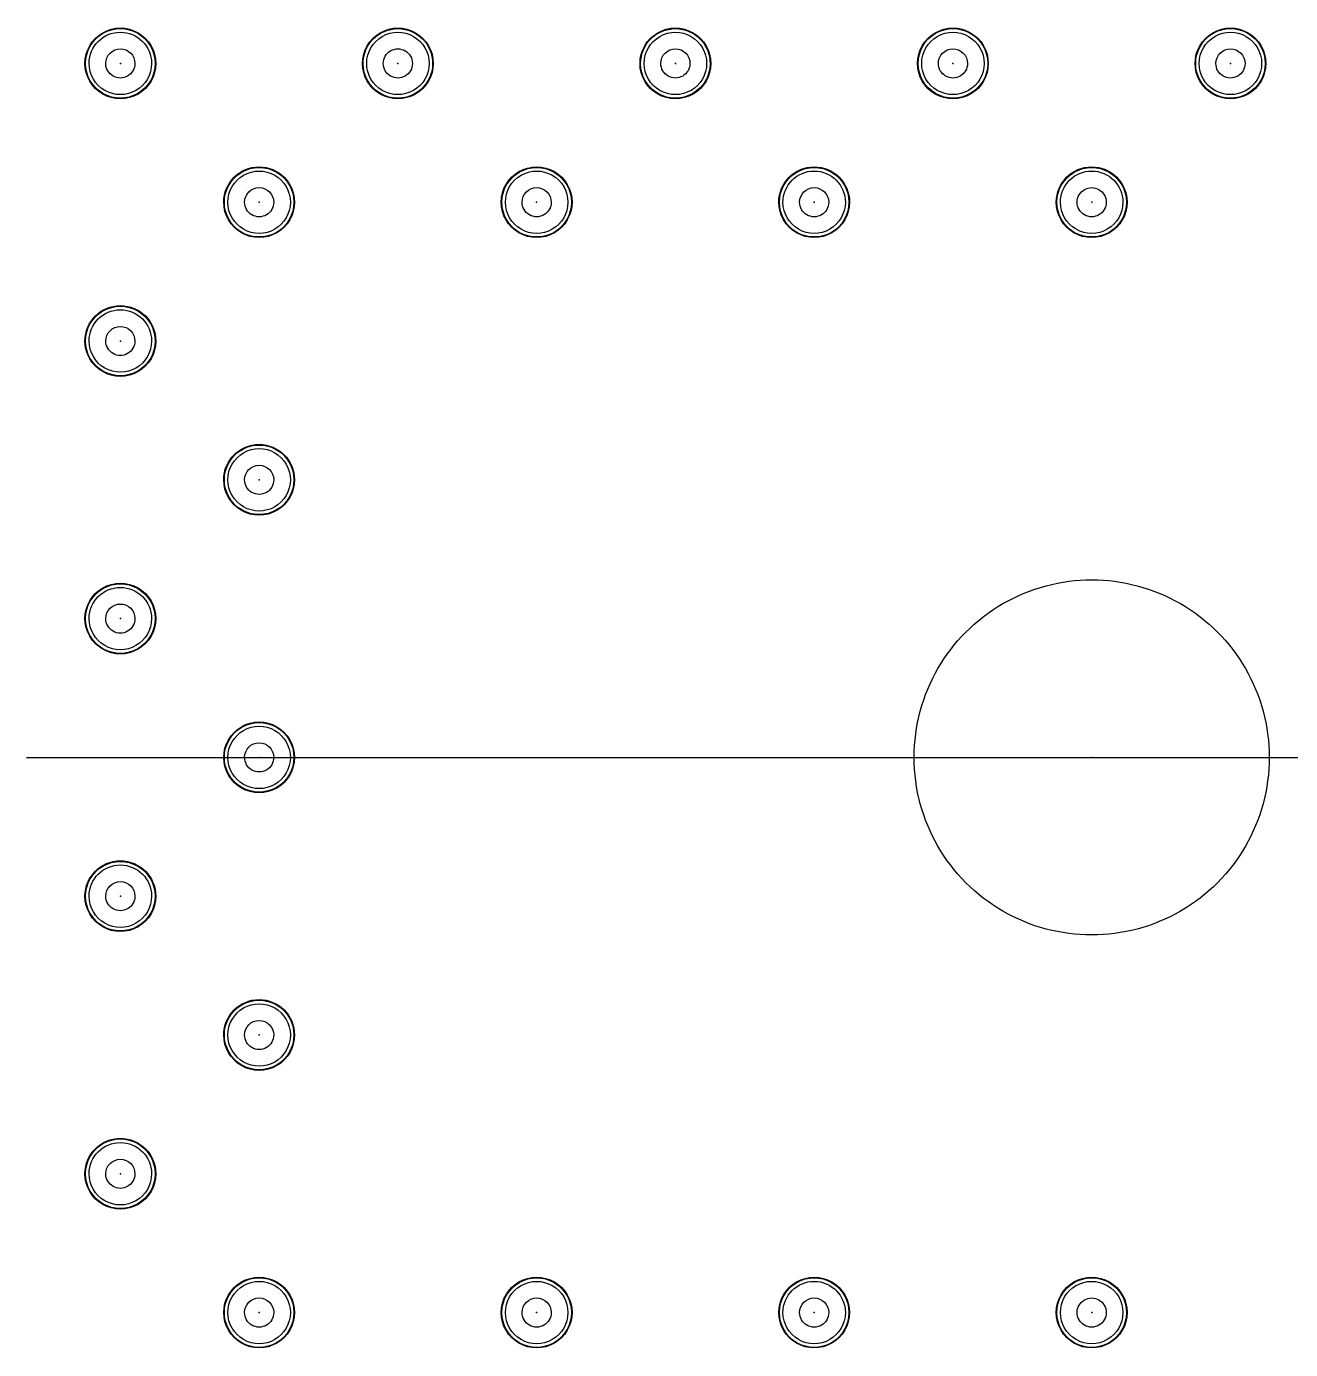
# Model space of a CAD drawing. Header units: millimetres. Extents: x 24815 to 37444, y -10619 to 6020.
# Drawn here: x 27949.79 to 27961.36, y 5864.63 to 5876.74 of the extents above; entities that cross this region are included whole.
import ezdxf

# ---------------------------------------------------------------- set-up
doc = ezdxf.new("R2010")
doc.units = ezdxf.units.MM

# ---------------------------------------------------------------- blocks, each defined once
blk = doc.blocks.new('A$C3CC6408C')
at = {"color": 2}
blk.add_line((-225.223, -39.4), (-205.724, -39.4), dxfattribs=at)
blk.add_line((-225.223, -39.4), (-205.724, -39.4), dxfattribs=at)
at = {"color": 2, "extrusion": (0, 0, -1)}
for centre, major_axis, start_param, end_param in [((-224.364, -33.05), (-0.229, 0.229), 5.497787, 8.63938), ((-224.364, -33.05), (-0.229, 0.229), 5.497787, 8.63938), ((-224.364, -33.05), (-0.225, 0.225), 5.497787, 8.63938), ((-224.364, -33.05), (-0.225, 0.225), 5.497787, 8.63938), ((-224.364, -33.05), (0.202, 0.202), 3.926991, 7.068583), ((-224.364, -33.05), (0.202, 0.202), 3.926991, 7.068583), ((-224.364, -33.05), (0.202, 0.202), 3.926991, 7.068583), ((-224.364, -33.05), (0.202, 0.202), 3.926991, 7.068583), ((-224.364, -33.05), (0.202, 0.202), 3.926991, 7.068583), ((-224.364, -33.05), (0.202, 0.202), 3.926991, 7.068583), ((-224.364, -33.05), (0.202, 0.202), 3.926991, 7.068583), ((-224.364, -33.05), (0.202, 0.202), 3.926991, 7.068583), ((-224.364, -33.05), (0.202, 0.202), 3.926991, 7.068583), ((-224.364, -33.05), (0.202, 0.202), 3.926991, 7.068583), ((-224.364, -33.05), (0.202, 0.202), 3.926991, 7.068583), ((-221.824, -33.05), (-0.229, 0.229), 5.497787, 8.63938), ((-221.824, -33.05), (-0.229, 0.229), 5.497787, 8.63938), ((-221.824, -33.05), (0.225, 0.225), 3.926991, 7.068583), ((-221.824, -33.05), (0.225, 0.225), 3.926991, 7.068583), ((-221.824, -33.05), (-0.202, 0.202), 5.497787, 8.63938), ((-221.824, -33.05), (-0.202, 0.202), 5.497787, 8.63938), ((-221.824, -33.05), (-0.202, 0.202), 5.497787, 8.63938), ((-221.824, -33.05), (-0.202, 0.202), 5.497787, 8.63938), ((-221.824, -33.05), (-0.202, 0.202), 5.497787, 8.63938), ((-221.824, -33.05), (-0.202, 0.202), 5.497787, 8.63938), ((-221.824, -33.05), (-0.202, 0.202), 5.497787, 8.63938), ((-221.824, -33.05), (-0.202, 0.202), 5.497787, 8.63938), ((-221.824, -33.05), (-0.202, 0.202), 5.497787, 8.63938), ((-221.824, -33.05), (-0.202, 0.202), 5.497787, 8.63938), ((-221.824, -33.05), (-0.202, 0.202), 5.497787, 8.63938), ((-219.284, -33.05), (-0.229, 0.229), 5.497787, 8.63938), ((-219.284, -33.05), (-0.229, 0.229), 5.497787, 8.63938), ((-219.284, -33.05), (0.225, 0.225), 3.926991, 7.068583), ((-219.284, -33.05), (0.225, 0.225), 3.926991, 7.068583), ((-219.284, -33.05), (-0.202, 0.202), 5.497787, 8.63938), ((-219.284, -33.05), (-0.202, 0.202), 5.497787, 8.63938), ((-219.284, -33.05), (-0.202, 0.202), 5.497787, 8.63938), ((-219.284, -33.05), (-0.202, 0.202), 5.497787, 8.63938), ((-219.284, -33.05), (-0.202, 0.202), 5.497787, 8.63938), ((-219.284, -33.05), (-0.202, 0.202), 5.497787, 8.63938), ((-219.284, -33.05), (-0.202, 0.202), 5.497787, 8.63938), ((-219.284, -33.05), (-0.202, 0.202), 5.497787, 8.63938), ((-219.284, -33.05), (-0.202, 0.202), 5.497787, 8.63938), ((-219.284, -33.05), (-0.202, 0.202), 5.497787, 8.63938), ((-219.284, -33.05), (-0.202, 0.202), 5.497787, 8.63938), ((-216.744, -33.05), (-0.229, 0.229), 5.497787, 8.63938), ((-216.744, -33.05), (-0.229, 0.229), 5.497787, 8.63938), ((-216.744, -33.05), (-0.225, 0.225), 5.497787, 8.63938), ((-216.744, -33.05), (-0.225, 0.225), 5.497787, 8.63938), ((-216.744, -33.05), (-0.202, 0.202), 5.497787, 8.63938), ((-216.744, -33.05), (-0.202, 0.202), 5.497787, 8.63938), ((-216.744, -33.05), (-0.202, 0.202), 5.497787, 8.63938), ((-216.744, -33.05), (-0.202, 0.202), 5.497787, 8.63938), ((-216.744, -33.05), (-0.202, 0.202), 5.497787, 8.63938), ((-216.744, -33.05), (-0.202, 0.202), 5.497787, 8.63938), ((-216.744, -33.05), (-0.202, 0.202), 5.497787, 8.63938), ((-216.744, -33.05), (-0.202, 0.202), 5.497787, 8.63938), ((-216.744, -33.05), (-0.202, 0.202), 5.497787, 8.63938), ((-216.744, -33.05), (-0.202, 0.202), 5.497787, 8.63938), ((-216.744, -33.05), (-0.202, 0.202), 5.497787, 8.63938), ((-214.204, -33.05), (-0.229, 0.229), 5.497787, 8.63938), ((-214.204, -33.05), (-0.229, 0.229), 5.497787, 8.63938), ((-214.204, -33.05), (-0.225, 0.225), 5.497787, 8.63938), ((-214.204, -33.05), (-0.225, 0.225), 5.497787, 8.63938), ((-214.204, -33.05), (-0.202, 0.202), 5.497787, 8.63938), ((-214.204, -33.05), (-0.202, 0.202), 5.497787, 8.63938), ((-214.204, -33.05), (-0.202, 0.202), 5.497787, 8.63938), ((-214.204, -33.05), (-0.202, 0.202), 5.497787, 8.63938), ((-214.204, -33.05), (-0.202, 0.202), 5.497787, 8.63938), ((-214.204, -33.05), (-0.202, 0.202), 5.497787, 8.63938), ((-214.204, -33.05), (-0.202, 0.202), 5.497787, 8.63938), ((-214.204, -33.05), (-0.202, 0.202), 5.497787, 8.63938), ((-214.204, -33.05), (-0.202, 0.202), 5.497787, 8.63938), ((-214.204, -33.05), (-0.202, 0.202), 5.497787, 8.63938), ((-214.204, -33.05), (-0.202, 0.202), 5.497787, 8.63938), ((-224.364, -33.05), (0.0943, 0.0943), 3.926991, 7.068583), ((-224.364, -33.05), (0.0943, 0.0943), 3.926991, 7.068583), ((-221.824, -33.05), (-0.0943, 0.0943), 5.497787, 8.63938), ((-221.824, -33.05), (-0.0943, 0.0943), 5.497787, 8.63938), ((-219.284, -33.05), (0.0943, 0.0943), 3.926991, 7.068583), ((-219.284, -33.05), (0.0943, 0.0943), 3.926991, 7.068583), ((-216.744, -33.05), (0.0943, 0.0943), 3.926991, 7.068583), ((-216.744, -33.05), (0.0943, 0.0943), 3.926991, 7.068583), ((-214.204, -33.05), (0.0943, 0.0943), 3.926991, 7.068583), ((-214.204, -33.05), (0.0943, 0.0943), 3.926991, 7.068583), ((-224.364, -33.05), (0.229, 0.229), 0.785398, 3.926991), ((-224.364, -33.05), (0.229, 0.229), 0.785398, 3.926991), ((-224.364, -33.05), (0.225, 0.225), 0.785398, 3.926991), ((-224.364, -33.05), (0.225, 0.225), 0.785398, 3.926991), ((-224.364, -33.05), (0.202, 0.202), 0.785398, 3.926991), ((-224.364, -33.05), (0.202, 0.202), 0.785398, 3.926991), ((-224.364, -33.05), (0.202, 0.202), 0.785398, 3.926991), ((-224.364, -33.05), (0.202, 0.202), 0.785398, 3.926991), ((-224.364, -33.05), (0.202, 0.202), 0.785398, 3.926991), ((-224.364, -33.05), (0.202, 0.202), 0.785398, 3.926991), ((-224.364, -33.05), (0.202, 0.202), 0.785398, 3.926991), ((-224.364, -33.05), (0.202, 0.202), 0.785398, 3.926991), ((-224.364, -33.05), (0.202, 0.202), 0.785398, 3.926991), ((-224.364, -33.05), (0.202, 0.202), 0.785398, 3.926991), ((-224.364, -33.05), (0.202, 0.202), 0.785398, 3.926991), ((-224.364, -33.05), (-0.0943, 0.0943), 2.356194, 5.497787), ((-224.364, -33.05), (-0.0943, 0.0943), 2.356194, 5.497787), ((-221.824, -33.05), (0.229, 0.229), 0.785398, 3.926991), ((-221.824, -33.05), (0.229, 0.229), 0.785398, 3.926991), ((-221.824, -33.05), (0.225, 0.225), 0.785398, 3.926991), ((-221.824, -33.05), (0.225, 0.225), 0.785398, 3.926991), ((-221.824, -33.05), (0.202, 0.202), 0.785398, 3.926991), ((-221.824, -33.05), (0.202, 0.202), 0.785398, 3.926991), ((-221.824, -33.05), (0.202, 0.202), 0.785398, 3.926991), ((-221.824, -33.05), (0.202, 0.202), 0.785398, 3.926991), ((-221.824, -33.05), (0.202, 0.202), 0.785398, 3.926991), ((-221.824, -33.05), (0.202, 0.202), 0.785398, 3.926991), ((-221.824, -33.05), (0.202, 0.202), 0.785398, 3.926991), ((-221.824, -33.05), (0.202, 0.202), 0.785398, 3.926991), ((-221.824, -33.05), (0.202, 0.202), 0.785398, 3.926991), ((-221.824, -33.05), (0.202, 0.202), 0.785398, 3.926991), ((-221.824, -33.05), (0.202, 0.202), 0.785398, 3.926991), ((-221.824, -33.05), (0.0943, 0.0943), 0.785398, 3.926991), ((-221.824, -33.05), (0.0943, 0.0943), 0.785398, 3.926991), ((-219.284, -33.05), (0.229, 0.229), 0.785398, 3.926991), ((-219.284, -33.05), (0.229, 0.229), 0.785398, 3.926991), ((-219.284, -33.05), (-0.225, 0.225), 2.356194, 5.497787), ((-219.284, -33.05), (-0.225, 0.225), 2.356194, 5.497787), ((-219.284, -33.05), (-0.202, 0.202), 2.356194, 5.497787), ((-219.284, -33.05), (-0.202, 0.202), 2.356194, 5.497787), ((-219.284, -33.05), (-0.202, 0.202), 2.356194, 5.497787), ((-219.284, -33.05), (-0.202, 0.202), 2.356194, 5.497787), ((-219.284, -33.05), (-0.202, 0.202), 2.356194, 5.497787), ((-219.284, -33.05), (-0.202, 0.202), 2.356194, 5.497787), ((-219.284, -33.05), (-0.202, 0.202), 2.356194, 5.497787), ((-219.284, -33.05), (-0.202, 0.202), 2.356194, 5.497787), ((-219.284, -33.05), (-0.202, 0.202), 2.356194, 5.497787), ((-219.284, -33.05), (-0.202, 0.202), 2.356194, 5.497787), ((-219.284, -33.05), (-0.202, 0.202), 2.356194, 5.497787), ((-219.284, -33.05), (0.0943, 0.0943), 0.785398, 3.926991), ((-219.284, -33.05), (0.0943, 0.0943), 0.785398, 3.926991), ((-216.744, -33.05), (0.229, 0.229), 0.785398, 3.926991), ((-216.744, -33.05), (0.229, 0.229), 0.785398, 3.926991), ((-216.744, -33.05), (-0.225, 0.225), 2.356194, 5.497787), ((-216.744, -33.05), (-0.225, 0.225), 2.356194, 5.497787), ((-216.744, -33.05), (-0.202, 0.202), 2.356194, 5.497787), ((-216.744, -33.05), (-0.202, 0.202), 2.356194, 5.497787), ((-216.744, -33.05), (-0.202, 0.202), 2.356194, 5.497787), ((-216.744, -33.05), (-0.202, 0.202), 2.356194, 5.497787), ((-216.744, -33.05), (-0.202, 0.202), 2.356194, 5.497787), ((-216.744, -33.05), (-0.202, 0.202), 2.356194, 5.497787), ((-216.744, -33.05), (-0.202, 0.202), 2.356194, 5.497787), ((-216.744, -33.05), (-0.202, 0.202), 2.356194, 5.497787), ((-216.744, -33.05), (-0.202, 0.202), 2.356194, 5.497787), ((-216.744, -33.05), (-0.202, 0.202), 2.356194, 5.497787), ((-216.744, -33.05), (-0.202, 0.202), 2.356194, 5.497787), ((-216.744, -33.05), (0.0943, 0.0943), 0.785398, 3.926991), ((-216.744, -33.05), (0.0943, 0.0943), 0.785398, 3.926991), ((-214.204, -33.05), (0.229, 0.229), 0.785398, 3.926991), ((-214.204, -33.05), (0.229, 0.229), 0.785398, 3.926991), ((-214.204, -33.05), (0.225, 0.225), 0.785398, 3.926991), ((-214.204, -33.05), (0.225, 0.225), 0.785398, 3.926991), ((-214.204, -33.05), (0.202, 0.202), 0.785398, 3.926991), ((-214.204, -33.05), (0.202, 0.202), 0.785398, 3.926991), ((-214.204, -33.05), (0.202, 0.202), 0.785398, 3.926991), ((-214.204, -33.05), (0.202, 0.202), 0.785398, 3.926991), ((-214.204, -33.05), (0.202, 0.202), 0.785398, 3.926991), ((-214.204, -33.05), (0.202, 0.202), 0.785398, 3.926991), ((-214.204, -33.05), (0.202, 0.202), 0.785398, 3.926991), ((-214.204, -33.05), (0.202, 0.202), 0.785398, 3.926991), ((-214.204, -33.05), (0.202, 0.202), 0.785398, 3.926991), ((-214.204, -33.05), (0.202, 0.202), 0.785398, 3.926991), ((-214.204, -33.05), (0.202, 0.202), 0.785398, 3.926991), ((-214.204, -33.05), (0.0943, 0.0943), 0.785398, 3.926991), ((-214.204, -33.05), (0.0943, 0.0943), 0.785398, 3.926991), ((-223.094, -34.32), (0.229, 0.229), 3.926991, 7.068583), ((-223.094, -34.32), (0.229, 0.229), 3.926991, 7.068583), ((-223.094, -34.32), (-0.225, 0.225), 5.497787, 8.63938), ((-223.094, -34.32), (-0.225, 0.225), 5.497787, 8.63938), ((-220.554, -34.32), (-0.229, 0.229), 5.497787, 8.63938), ((-220.554, -34.32), (-0.229, 0.229), 5.497787, 8.63938), ((-220.554, -34.32), (-0.225, 0.225), 5.497787, 8.63938), ((-220.554, -34.32), (-0.225, 0.225), 5.497787, 8.63938), ((-218.014, -34.32), (0.229, 0.229), 3.926991, 7.068583), ((-218.014, -34.32), (0.229, 0.229), 3.926991, 7.068583), ((-218.014, -34.32), (-0.225, 0.225), 5.497787, 8.63938), ((-218.014, -34.32), (-0.225, 0.225), 5.497787, 8.63938), ((-215.474, -34.32), (0.229, 0.229), 3.926991, 7.068583), ((-215.474, -34.32), (0.229, 0.229), 3.926991, 7.068583), ((-215.474, -34.32), (-0.225, 0.225), 5.497787, 8.63938), ((-215.474, -34.32), (-0.225, 0.225), 5.497787, 8.63938), ((-223.094, -34.32), (-0.202, 0.202), 5.497787, 8.63938), ((-223.094, -34.32), (-0.202, 0.202), 5.497787, 8.63938), ((-223.094, -34.32), (-0.202, 0.202), 5.497787, 8.63938), ((-223.094, -34.32), (-0.202, 0.202), 5.497787, 8.63938), ((-223.094, -34.32), (-0.202, 0.202), 5.497787, 8.63938), ((-223.094, -34.32), (-0.202, 0.202), 5.497787, 8.63938), ((-223.094, -34.32), (-0.202, 0.202), 5.497787, 8.63938), ((-223.094, -34.32), (-0.202, 0.202), 5.497787, 8.63938), ((-223.094, -34.32), (-0.202, 0.202), 5.497787, 8.63938), ((-223.094, -34.32), (-0.202, 0.202), 5.497787, 8.63938), ((-223.094, -34.32), (-0.202, 0.202), 5.497787, 8.63938), ((-220.554, -34.32), (-0.202, 0.202), 5.497787, 8.63938), ((-220.554, -34.32), (-0.202, 0.202), 5.497787, 8.63938), ((-220.554, -34.32), (-0.202, 0.202), 5.497787, 8.63938), ((-220.554, -34.32), (-0.202, 0.202), 5.497787, 8.63938), ((-220.554, -34.32), (-0.202, 0.202), 5.497787, 8.63938), ((-220.554, -34.32), (-0.202, 0.202), 5.497787, 8.63938), ((-220.554, -34.32), (-0.202, 0.202), 5.497787, 8.63938), ((-220.554, -34.32), (-0.202, 0.202), 5.497787, 8.63938), ((-220.554, -34.32), (-0.202, 0.202), 5.497787, 8.63938), ((-220.554, -34.32), (-0.202, 0.202), 5.497787, 8.63938), ((-220.554, -34.32), (-0.202, 0.202), 5.497787, 8.63938), ((-218.014, -34.32), (0.202, 0.202), 3.926991, 7.068583), ((-218.014, -34.32), (0.202, 0.202), 3.926991, 7.068583), ((-218.014, -34.32), (0.202, 0.202), 3.926991, 7.068583), ((-218.014, -34.32), (0.202, 0.202), 3.926991, 7.068583), ((-218.014, -34.32), (0.202, 0.202), 3.926991, 7.068583), ((-218.014, -34.32), (0.202, 0.202), 3.926991, 7.068583), ((-218.014, -34.32), (0.202, 0.202), 3.926991, 7.068583), ((-218.014, -34.32), (0.202, 0.202), 3.926991, 7.068583), ((-218.014, -34.32), (0.202, 0.202), 3.926991, 7.068583), ((-218.014, -34.32), (0.202, 0.202), 3.926991, 7.068583), ((-218.014, -34.32), (0.202, 0.202), 3.926991, 7.068583), ((-215.474, -34.32), (0.202, 0.202), 3.926991, 7.068583), ((-215.474, -34.32), (0.202, 0.202), 3.926991, 7.068583), ((-215.474, -34.32), (0.202, 0.202), 3.926991, 7.068583), ((-215.474, -34.32), (0.202, 0.202), 3.926991, 7.068583), ((-215.474, -34.32), (0.202, 0.202), 3.926991, 7.068583), ((-215.474, -34.32), (0.202, 0.202), 3.926991, 7.068583), ((-215.474, -34.32), (0.202, 0.202), 3.926991, 7.068583), ((-215.474, -34.32), (0.202, 0.202), 3.926991, 7.068583), ((-215.474, -34.32), (0.202, 0.202), 3.926991, 7.068583), ((-215.474, -34.32), (0.202, 0.202), 3.926991, 7.068583), ((-215.474, -34.32), (0.202, 0.202), 3.926991, 7.068583), ((-223.094, -34.32), (0.0943, 0.0943), 3.926991, 7.068583), ((-223.094, -34.32), (0.0943, 0.0943), 3.926991, 7.068583), ((-220.554, -34.32), (0.0943, 0.0943), 3.926991, 7.068583), ((-220.554, -34.32), (0.0943, 0.0943), 3.926991, 7.068583), ((-218.014, -34.32), (0.0943, 0.0943), 3.926991, 7.068583), ((-218.014, -34.32), (0.0943, 0.0943), 3.926991, 7.068583), ((-215.474, -34.32), (-0.0943, 0.0943), 5.497787, 8.63938), ((-215.474, -34.32), (-0.0943, 0.0943), 5.497787, 8.63938), ((-223.094, -34.32), (0.229, 0.229), 0.785398, 3.926991), ((-223.094, -34.32), (0.229, 0.229), 0.785398, 3.926991), ((-223.094, -34.32), (-0.225, 0.225), 2.356194, 5.497787), ((-223.094, -34.32), (-0.225, 0.225), 2.356194, 5.497787), ((-223.094, -34.32), (-0.202, 0.202), 2.356194, 5.497787), ((-223.094, -34.32), (-0.202, 0.202), 2.356194, 5.497787), ((-223.094, -34.32), (-0.202, 0.202), 2.356194, 5.497787), ((-223.094, -34.32), (-0.202, 0.202), 2.356194, 5.497787), ((-223.094, -34.32), (-0.202, 0.202), 2.356194, 5.497787), ((-223.094, -34.32), (-0.202, 0.202), 2.356194, 5.497787), ((-223.094, -34.32), (-0.202, 0.202), 2.356194, 5.497787), ((-223.094, -34.32), (-0.202, 0.202), 2.356194, 5.497787), ((-223.094, -34.32), (-0.202, 0.202), 2.356194, 5.497787), ((-223.094, -34.32), (-0.202, 0.202), 2.356194, 5.497787), ((-223.094, -34.32), (-0.202, 0.202), 2.356194, 5.497787), ((-223.094, -34.32), (0.0943, 0.0943), 0.785398, 3.926991), ((-223.094, -34.32), (0.0943, 0.0943), 0.785398, 3.926991), ((-220.554, -34.32), (0.229, 0.229), 0.785398, 3.926991), ((-220.554, -34.32), (0.229, 0.229), 0.785398, 3.926991), ((-220.554, -34.32), (0.225, 0.225), 0.785398, 3.926991), ((-220.554, -34.32), (0.225, 0.225), 0.785398, 3.926991), ((-220.554, -34.32), (0.202, 0.202), 0.785398, 3.926991), ((-220.554, -34.32), (0.202, 0.202), 0.785398, 3.926991), ((-220.554, -34.32), (0.202, 0.202), 0.785398, 3.926991), ((-220.554, -34.32), (0.202, 0.202), 0.785398, 3.926991), ((-220.554, -34.32), (0.202, 0.202), 0.785398, 3.926991), ((-220.554, -34.32), (0.202, 0.202), 0.785398, 3.926991), ((-220.554, -34.32), (0.202, 0.202), 0.785398, 3.926991), ((-220.554, -34.32), (0.202, 0.202), 0.785398, 3.926991), ((-220.554, -34.32), (0.202, 0.202), 0.785398, 3.926991), ((-220.554, -34.32), (0.202, 0.202), 0.785398, 3.926991), ((-220.554, -34.32), (0.202, 0.202), 0.785398, 3.926991), ((-220.554, -34.32), (0.0943, 0.0943), 0.785398, 3.926991), ((-220.554, -34.32), (0.0943, 0.0943), 0.785398, 3.926991), ((-218.014, -34.32), (0.229, 0.229), 0.785398, 3.926991), ((-218.014, -34.32), (0.229, 0.229), 0.785398, 3.926991), ((-218.014, -34.32), (0.225, 0.225), 0.785398, 3.926991), ((-218.014, -34.32), (0.225, 0.225), 0.785398, 3.926991), ((-218.014, -34.32), (0.202, 0.202), 0.785398, 3.926991), ((-218.014, -34.32), (0.202, 0.202), 0.785398, 3.926991), ((-218.014, -34.32), (0.202, 0.202), 0.785398, 3.926991), ((-218.014, -34.32), (0.202, 0.202), 0.785398, 3.926991), ((-218.014, -34.32), (0.202, 0.202), 0.785398, 3.926991), ((-218.014, -34.32), (0.202, 0.202), 0.785398, 3.926991), ((-218.014, -34.32), (0.202, 0.202), 0.785398, 3.926991), ((-218.014, -34.32), (0.202, 0.202), 0.785398, 3.926991), ((-218.014, -34.32), (0.202, 0.202), 0.785398, 3.926991), ((-218.014, -34.32), (0.202, 0.202), 0.785398, 3.926991), ((-218.014, -34.32), (0.202, 0.202), 0.785398, 3.926991), ((-218.014, -34.32), (-0.0943, 0.0943), 2.356194, 5.497787), ((-218.014, -34.32), (-0.0943, 0.0943), 2.356194, 5.497787), ((-215.474, -34.32), (0.229, 0.229), 0.785398, 3.926991), ((-215.474, -34.32), (0.229, 0.229), 0.785398, 3.926991), ((-215.474, -34.32), (0.225, 0.225), 0.785398, 3.926991), ((-215.474, -34.32), (0.225, 0.225), 0.785398, 3.926991), ((-215.474, -34.32), (0.202, 0.202), 0.785398, 3.926991), ((-215.474, -34.32), (0.202, 0.202), 0.785398, 3.926991), ((-215.474, -34.32), (0.202, 0.202), 0.785398, 3.926991), ((-215.474, -34.32), (0.202, 0.202), 0.785398, 3.926991), ((-215.474, -34.32), (0.202, 0.202), 0.785398, 3.926991), ((-215.474, -34.32), (0.202, 0.202), 0.785398, 3.926991), ((-215.474, -34.32), (0.202, 0.202), 0.785398, 3.926991), ((-215.474, -34.32), (0.202, 0.202), 0.785398, 3.926991), ((-215.474, -34.32), (0.202, 0.202), 0.785398, 3.926991), ((-215.474, -34.32), (0.202, 0.202), 0.785398, 3.926991), ((-215.474, -34.32), (0.202, 0.202), 0.785398, 3.926991), ((-215.474, -34.32), (0.0943, 0.0943), 0.785398, 3.926991), ((-215.474, -34.32), (0.0943, 0.0943), 0.785398, 3.926991), ((-224.364, -35.59), (0.229, 0.229), 3.926991, 7.068583), ((-224.364, -35.59), (0.229, 0.229), 3.926991, 7.068583), ((-224.364, -35.59), (-0.225, 0.225), 5.497787, 8.63938), ((-224.364, -35.59), (-0.225, 0.225), 5.497787, 8.63938), ((-224.364, -35.59), (0.202, 0.202), 3.926991, 7.068583), ((-224.364, -35.59), (0.202, 0.202), 3.926991, 7.068583), ((-224.364, -35.59), (0.202, 0.202), 3.926991, 7.068583), ((-224.364, -35.59), (0.202, 0.202), 3.926991, 7.068583), ((-224.364, -35.59), (0.202, 0.202), 3.926991, 7.068583), ((-224.364, -35.59), (0.202, 0.202), 3.926991, 7.068583), ((-224.364, -35.59), (0.202, 0.202), 3.926991, 7.068583), ((-224.364, -35.59), (0.202, 0.202), 3.926991, 7.068583), ((-224.364, -35.59), (0.202, 0.202), 3.926991, 7.068583), ((-224.364, -35.59), (0.202, 0.202), 3.926991, 7.068583), ((-224.364, -35.59), (0.202, 0.202), 3.926991, 7.068583), ((-224.364, -35.59), (0.0943, 0.0943), 3.926991, 7.068583), ((-224.364, -35.59), (0.0943, 0.0943), 3.926991, 7.068583), ((-224.364, -35.59), (-0.229, 0.229), 2.356194, 5.497787), ((-224.364, -35.59), (-0.229, 0.229), 2.356194, 5.497787), ((-224.364, -35.59), (0.225, 0.225), 0.785398, 3.926991), ((-224.364, -35.59), (0.225, 0.225), 0.785398, 3.926991), ((-224.364, -35.59), (-0.202, 0.202), 2.356194, 5.497787), ((-224.364, -35.59), (-0.202, 0.202), 2.356194, 5.497787), ((-224.364, -35.59), (-0.202, 0.202), 2.356194, 5.497787), ((-224.364, -35.59), (-0.202, 0.202), 2.356194, 5.497787), ((-224.364, -35.59), (-0.202, 0.202), 2.356194, 5.497787), ((-224.364, -35.59), (-0.202, 0.202), 2.356194, 5.497787), ((-224.364, -35.59), (-0.202, 0.202), 2.356194, 5.497787), ((-224.364, -35.59), (-0.202, 0.202), 2.356194, 5.497787), ((-224.364, -35.59), (-0.202, 0.202), 2.356194, 5.497787), ((-224.364, -35.59), (-0.202, 0.202), 2.356194, 5.497787), ((-224.364, -35.59), (-0.202, 0.202), 2.356194, 5.497787), ((-224.364, -35.59), (-0.0943, 0.0943), 2.356194, 5.497787), ((-224.364, -35.59), (-0.0943, 0.0943), 2.356194, 5.497787), ((-223.094, -36.86), (0.229, 0.229), 3.926991, 7.068583), ((-223.094, -36.86), (0.229, 0.229), 3.926991, 7.068583), ((-223.094, -36.86), (-0.225, 0.225), 5.497787, 8.63938), ((-223.094, -36.86), (-0.225, 0.225), 5.497787, 8.63938), ((-223.094, -36.86), (-0.202, 0.202), 5.497787, 8.63938), ((-223.094, -36.86), (-0.202, 0.202), 5.497787, 8.63938), ((-223.094, -36.86), (-0.202, 0.202), 5.497787, 8.63938), ((-223.094, -36.86), (-0.202, 0.202), 5.497787, 8.63938), ((-223.094, -36.86), (-0.202, 0.202), 5.497787, 8.63938), ((-223.094, -36.86), (-0.202, 0.202), 5.497787, 8.63938), ((-223.094, -36.86), (-0.202, 0.202), 5.497787, 8.63938), ((-223.094, -36.86), (-0.202, 0.202), 5.497787, 8.63938), ((-223.094, -36.86), (-0.202, 0.202), 5.497787, 8.63938), ((-223.094, -36.86), (-0.202, 0.202), 5.497787, 8.63938), ((-223.094, -36.86), (-0.202, 0.202), 5.497787, 8.63938), ((-223.094, -36.86), (0.0943, 0.0943), 3.926991, 7.068583), ((-223.094, -36.86), (0.0943, 0.0943), 3.926991, 7.068583), ((-223.094, -36.86), (-0.229, 0.229), 2.356194, 5.497787), ((-223.094, -36.86), (-0.229, 0.229), 2.356194, 5.497787), ((-223.094, -36.86), (-0.225, 0.225), 2.356194, 5.497787), ((-223.094, -36.86), (-0.225, 0.225), 2.356194, 5.497787), ((-223.094, -36.86), (-0.202, 0.202), 2.356194, 5.497787), ((-223.094, -36.86), (-0.202, 0.202), 2.356194, 5.497787), ((-223.094, -36.86), (-0.202, 0.202), 2.356194, 5.497787), ((-223.094, -36.86), (-0.202, 0.202), 2.356194, 5.497787), ((-223.094, -36.86), (-0.202, 0.202), 2.356194, 5.497787), ((-223.094, -36.86), (-0.202, 0.202), 2.356194, 5.497787), ((-223.094, -36.86), (-0.202, 0.202), 2.356194, 5.497787), ((-223.094, -36.86), (-0.202, 0.202), 2.356194, 5.497787), ((-223.094, -36.86), (-0.202, 0.202), 2.356194, 5.497787), ((-223.094, -36.86), (-0.202, 0.202), 2.356194, 5.497787), ((-223.094, -36.86), (-0.202, 0.202), 2.356194, 5.497787), ((-223.094, -36.86), (0.0943, 0.0943), 0.785398, 3.926991), ((-223.094, -36.86), (0.0943, 0.0943), 0.785398, 3.926991), ((-224.364, -38.13), (-0.229, 0.229), 5.497787, 8.63938), ((-224.364, -38.13), (-0.229, 0.229), 5.497787, 8.63938), ((-224.364, -38.13), (-0.225, 0.225), 5.497787, 8.63938), ((-224.364, -38.13), (-0.225, 0.225), 5.497787, 8.63938), ((-224.364, -38.13), (0.202, 0.202), 3.926991, 7.068583), ((-224.364, -38.13), (0.202, 0.202), 3.926991, 7.068583), ((-224.364, -38.13), (0.202, 0.202), 3.926991, 7.068583), ((-224.364, -38.13), (0.202, 0.202), 3.926991, 7.068583), ((-224.364, -38.13), (0.202, 0.202), 3.926991, 7.068583), ((-224.364, -38.13), (0.202, 0.202), 3.926991, 7.068583), ((-224.364, -38.13), (0.202, 0.202), 3.926991, 7.068583), ((-224.364, -38.13), (0.202, 0.202), 3.926991, 7.068583), ((-224.364, -38.13), (0.202, 0.202), 3.926991, 7.068583), ((-224.364, -38.13), (0.202, 0.202), 3.926991, 7.068583), ((-224.364, -38.13), (0.202, 0.202), 3.926991, 7.068583), ((-215.474, -39.4), (-1.149, 1.149), 5.497787, 8.63938), ((-215.474, -39.4), (-1.149, 1.149), 5.497787, 8.63938), ((-224.364, -38.13), (0.0943, 0.0943), 3.926991, 7.068583), ((-224.364, -38.13), (0.0943, 0.0943), 3.926991, 7.068583), ((-224.364, -38.13), (0.229, 0.229), 0.785398, 3.926991), ((-224.364, -38.13), (0.229, 0.229), 0.785398, 3.926991), ((-224.364, -38.13), (0.225, 0.225), 0.785398, 3.926991), ((-224.364, -38.13), (0.225, 0.225), 0.785398, 3.926991), ((-224.364, -38.13), (0.202, 0.202), 0.785398, 3.926991), ((-224.364, -38.13), (0.202, 0.202), 0.785398, 3.926991), ((-224.364, -38.13), (0.202, 0.202), 0.785398, 3.926991), ((-224.364, -38.13), (0.202, 0.202), 0.785398, 3.926991), ((-224.364, -38.13), (0.202, 0.202), 0.785398, 3.926991), ((-224.364, -38.13), (0.202, 0.202), 0.785398, 3.926991), ((-224.364, -38.13), (0.202, 0.202), 0.785398, 3.926991), ((-224.364, -38.13), (0.202, 0.202), 0.785398, 3.926991), ((-224.364, -38.13), (0.202, 0.202), 0.785398, 3.926991), ((-224.364, -38.13), (0.202, 0.202), 0.785398, 3.926991), ((-224.364, -38.13), (0.202, 0.202), 0.785398, 3.926991), ((-224.364, -38.13), (-0.0943, 0.0943), 2.356194, 5.497787), ((-224.364, -38.13), (-0.0943, 0.0943), 2.356194, 5.497787), ((-223.094, -39.4), (-0.229, 0.229), 5.497787, 8.63938), ((-223.094, -39.4), (-0.229, 0.229), 5.497787, 8.63938), ((-223.094, -39.4), (-0.225, 0.225), 5.497787, 8.63938), ((-223.094, -39.4), (-0.225, 0.225), 5.497787, 8.63938), ((-223.094, -39.4), (-0.202, 0.202), 5.497787, 8.63938), ((-223.094, -39.4), (-0.202, 0.202), 5.497787, 8.63938), ((-223.094, -39.4), (-0.202, 0.202), 5.497787, 8.63938), ((-223.094, -39.4), (-0.202, 0.202), 5.497787, 8.63938), ((-223.094, -39.4), (-0.202, 0.202), 5.497787, 8.63938), ((-223.094, -39.4), (-0.202, 0.202), 5.497787, 8.63938), ((-223.094, -39.4), (-0.202, 0.202), 5.497787, 8.63938), ((-223.094, -39.4), (-0.202, 0.202), 5.497787, 8.63938), ((-223.094, -39.4), (-0.202, 0.202), 5.497787, 8.63938), ((-223.094, -39.4), (-0.202, 0.202), 5.497787, 8.63938), ((-223.094, -39.4), (-0.202, 0.202), 5.497787, 8.63938), ((-223.094, -39.4), (0.0943, 0.0943), 3.926991, 7.068583), ((-223.094, -39.4), (0.0943, 0.0943), 3.926991, 7.068583), ((-223.094, -39.4), (0.229, 0.229), 0.785398, 3.926991), ((-223.094, -39.4), (0.229, 0.229), 0.785398, 3.926991), ((-223.094, -39.4), (-0.225, 0.225), 2.356194, 5.497787), ((-223.094, -39.4), (-0.225, 0.225), 2.356194, 5.497787), ((-223.094, -39.4), (-0.202, 0.202), 2.356194, 5.497787), ((-223.094, -39.4), (-0.202, 0.202), 2.356194, 5.497787), ((-223.094, -39.4), (-0.202, 0.202), 2.356194, 5.497787), ((-223.094, -39.4), (-0.202, 0.202), 2.356194, 5.497787), ((-223.094, -39.4), (-0.202, 0.202), 2.356194, 5.497787), ((-223.094, -39.4), (-0.202, 0.202), 2.356194, 5.497787), ((-223.094, -39.4), (-0.202, 0.202), 2.356194, 5.497787), ((-223.094, -39.4), (-0.202, 0.202), 2.356194, 5.497787), ((-223.094, -39.4), (-0.202, 0.202), 2.356194, 5.497787), ((-223.094, -39.4), (-0.202, 0.202), 2.356194, 5.497787), ((-223.094, -39.4), (-0.202, 0.202), 2.356194, 5.497787), ((-223.094, -39.4), (0.0943, 0.0943), 0.785398, 3.926991), ((-223.094, -39.4), (0.0943, 0.0943), 0.785398, 3.926991), ((-215.474, -39.4), (1.149, 1.149), 0.785398, 3.926991), ((-215.474, -39.4), (1.149, 1.149), 0.785398, 3.926991), ((-224.364, -40.67), (0.229, 0.229), 3.926991, 7.068583), ((-224.364, -40.67), (0.229, 0.229), 3.926991, 7.068583), ((-224.364, -40.67), (-0.225, 0.225), 5.497787, 8.63938), ((-224.364, -40.67), (-0.225, 0.225), 5.497787, 8.63938), ((-224.364, -40.67), (0.202, 0.202), 3.926991, 7.068583), ((-224.364, -40.67), (0.202, 0.202), 3.926991, 7.068583), ((-224.364, -40.67), (0.202, 0.202), 3.926991, 7.068583), ((-224.364, -40.67), (0.202, 0.202), 3.926991, 7.068583), ((-224.364, -40.67), (0.202, 0.202), 3.926991, 7.068583), ((-224.364, -40.67), (0.202, 0.202), 3.926991, 7.068583), ((-224.364, -40.67), (0.202, 0.202), 3.926991, 7.068583), ((-224.364, -40.67), (0.202, 0.202), 3.926991, 7.068583), ((-224.364, -40.67), (0.202, 0.202), 3.926991, 7.068583), ((-224.364, -40.67), (0.202, 0.202), 3.926991, 7.068583), ((-224.364, -40.67), (0.202, 0.202), 3.926991, 7.068583), ((-224.364, -40.67), (0.0943, 0.0943), 3.926991, 7.068583), ((-224.364, -40.67), (0.0943, 0.0943), 3.926991, 7.068583), ((-224.364, -40.67), (0.229, 0.229), 0.785398, 3.926991), ((-224.364, -40.67), (0.229, 0.229), 0.785398, 3.926991), ((-224.364, -40.67), (-0.225, 0.225), 2.356194, 5.497787), ((-224.364, -40.67), (-0.225, 0.225), 2.356194, 5.497787), ((-224.364, -40.67), (-0.202, 0.202), 2.356194, 5.497787), ((-224.364, -40.67), (-0.202, 0.202), 2.356194, 5.497787), ((-224.364, -40.67), (-0.202, 0.202), 2.356194, 5.497787), ((-224.364, -40.67), (-0.202, 0.202), 2.356194, 5.497787), ((-224.364, -40.67), (-0.202, 0.202), 2.356194, 5.497787), ((-224.364, -40.67), (-0.202, 0.202), 2.356194, 5.497787), ((-224.364, -40.67), (-0.202, 0.202), 2.356194, 5.497787), ((-224.364, -40.67), (-0.202, 0.202), 2.356194, 5.497787), ((-224.364, -40.67), (-0.202, 0.202), 2.356194, 5.497787), ((-224.364, -40.67), (-0.202, 0.202), 2.356194, 5.497787), ((-224.364, -40.67), (-0.202, 0.202), 2.356194, 5.497787), ((-224.364, -40.67), (-0.0943, 0.0943), 2.356194, 5.497787), ((-224.364, -40.67), (-0.0943, 0.0943), 2.356194, 5.497787), ((-223.094, -41.94), (0.229, 0.229), 3.926991, 7.068583), ((-223.094, -41.94), (0.229, 0.229), 3.926991, 7.068583), ((-223.094, -41.94), (-0.225, 0.225), 5.497787, 8.63938), ((-223.094, -41.94), (-0.225, 0.225), 5.497787, 8.63938), ((-223.094, -41.94), (-0.202, 0.202), 5.497787, 8.63938), ((-223.094, -41.94), (-0.202, 0.202), 5.497787, 8.63938), ((-223.094, -41.94), (-0.202, 0.202), 5.497787, 8.63938), ((-223.094, -41.94), (-0.202, 0.202), 5.497787, 8.63938), ((-223.094, -41.94), (-0.202, 0.202), 5.497787, 8.63938), ((-223.094, -41.94), (-0.202, 0.202), 5.497787, 8.63938), ((-223.094, -41.94), (-0.202, 0.202), 5.497787, 8.63938), ((-223.094, -41.94), (-0.202, 0.202), 5.497787, 8.63938), ((-223.094, -41.94), (-0.202, 0.202), 5.497787, 8.63938), ((-223.094, -41.94), (-0.202, 0.202), 5.497787, 8.63938), ((-223.094, -41.94), (-0.202, 0.202), 5.497787, 8.63938), ((-223.094, -41.94), (0.0943, 0.0943), 3.926991, 7.068583), ((-223.094, -41.94), (0.0943, 0.0943), 3.926991, 7.068583), ((-223.094, -41.94), (-0.229, 0.229), 2.356194, 5.497787), ((-223.094, -41.94), (-0.229, 0.229), 2.356194, 5.497787), ((-223.094, -41.94), (-0.225, 0.225), 2.356194, 5.497787), ((-223.094, -41.94), (-0.225, 0.225), 2.356194, 5.497787), ((-223.094, -41.94), (-0.202, 0.202), 2.356194, 5.497787), ((-223.094, -41.94), (-0.202, 0.202), 2.356194, 5.497787), ((-223.094, -41.94), (-0.202, 0.202), 2.356194, 5.497787), ((-223.094, -41.94), (-0.202, 0.202), 2.356194, 5.497787), ((-223.094, -41.94), (-0.202, 0.202), 2.356194, 5.497787), ((-223.094, -41.94), (-0.202, 0.202), 2.356194, 5.497787), ((-223.094, -41.94), (-0.202, 0.202), 2.356194, 5.497787), ((-223.094, -41.94), (-0.202, 0.202), 2.356194, 5.497787), ((-223.094, -41.94), (-0.202, 0.202), 2.356194, 5.497787), ((-223.094, -41.94), (-0.202, 0.202), 2.356194, 5.497787), ((-223.094, -41.94), (-0.202, 0.202), 2.356194, 5.497787), ((-223.094, -41.94), (0.0943, 0.0943), 0.785398, 3.926991), ((-223.094, -41.94), (0.0943, 0.0943), 0.785398, 3.926991), ((-224.364, -43.21), (0.229, 0.229), 3.926991, 7.068583), ((-224.364, -43.21), (0.229, 0.229), 3.926991, 7.068583), ((-224.364, -43.21), (-0.225, 0.225), 5.497787, 8.63938), ((-224.364, -43.21), (-0.225, 0.225), 5.497787, 8.63938), ((-224.364, -43.21), (0.202, 0.202), 3.926991, 7.068583), ((-224.364, -43.21), (0.202, 0.202), 3.926991, 7.068583), ((-224.364, -43.21), (0.202, 0.202), 3.926991, 7.068583), ((-224.364, -43.21), (0.202, 0.202), 3.926991, 7.068583), ((-224.364, -43.21), (0.202, 0.202), 3.926991, 7.068583), ((-224.364, -43.21), (0.202, 0.202), 3.926991, 7.068583), ((-224.364, -43.21), (0.202, 0.202), 3.926991, 7.068583), ((-224.364, -43.21), (0.202, 0.202), 3.926991, 7.068583), ((-224.364, -43.21), (0.202, 0.202), 3.926991, 7.068583), ((-224.364, -43.21), (0.202, 0.202), 3.926991, 7.068583), ((-224.364, -43.21), (0.202, 0.202), 3.926991, 7.068583), ((-224.364, -43.21), (0.0943, 0.0943), 3.926991, 7.068583), ((-224.364, -43.21), (0.0943, 0.0943), 3.926991, 7.068583), ((-224.364, -43.21), (-0.229, 0.229), 2.356194, 5.497787), ((-224.364, -43.21), (-0.229, 0.229), 2.356194, 5.497787), ((-224.364, -43.21), (0.225, 0.225), 0.785398, 3.926991), ((-224.364, -43.21), (0.225, 0.225), 0.785398, 3.926991), ((-224.364, -43.21), (-0.202, 0.202), 2.356194, 5.497787), ((-224.364, -43.21), (-0.202, 0.202), 2.356194, 5.497787), ((-224.364, -43.21), (-0.202, 0.202), 2.356194, 5.497787), ((-224.364, -43.21), (-0.202, 0.202), 2.356194, 5.497787), ((-224.364, -43.21), (-0.202, 0.202), 2.356194, 5.497787), ((-224.364, -43.21), (-0.202, 0.202), 2.356194, 5.497787), ((-224.364, -43.21), (-0.202, 0.202), 2.356194, 5.497787), ((-224.364, -43.21), (-0.202, 0.202), 2.356194, 5.497787), ((-224.364, -43.21), (-0.202, 0.202), 2.356194, 5.497787), ((-224.364, -43.21), (-0.202, 0.202), 2.356194, 5.497787), ((-224.364, -43.21), (-0.202, 0.202), 2.356194, 5.497787), ((-224.364, -43.21), (-0.0943, 0.0943), 2.356194, 5.497787), ((-224.364, -43.21), (-0.0943, 0.0943), 2.356194, 5.497787), ((-223.094, -44.48), (-0.229, 0.229), 5.497787, 8.63938), ((-223.094, -44.48), (-0.229, 0.229), 5.497787, 8.63938), ((-223.094, -44.48), (-0.225, 0.225), 5.497787, 8.63938), ((-223.094, -44.48), (-0.225, 0.225), 5.497787, 8.63938), ((-220.554, -44.48), (-0.229, 0.229), 5.497787, 8.63938), ((-220.554, -44.48), (-0.229, 0.229), 5.497787, 8.63938), ((-220.554, -44.48), (-0.225, 0.225), 5.497787, 8.63938), ((-220.554, -44.48), (-0.225, 0.225), 5.497787, 8.63938), ((-218.014, -44.48), (-0.229, 0.229), 5.497787, 8.63938), ((-218.014, -44.48), (-0.229, 0.229), 5.497787, 8.63938), ((-218.014, -44.48), (-0.225, 0.225), 5.497787, 8.63938), ((-218.014, -44.48), (-0.225, 0.225), 5.497787, 8.63938), ((-218.014, -44.48), (0.202, 0.202), 3.926991, 7.068583), ((-218.014, -44.48), (0.202, 0.202), 3.926991, 7.068583), ((-218.014, -44.48), (0.202, 0.202), 3.926991, 7.068583), ((-218.014, -44.48), (0.202, 0.202), 3.926991, 7.068583), ((-218.014, -44.48), (0.202, 0.202), 3.926991, 7.068583), ((-218.014, -44.48), (0.202, 0.202), 3.926991, 7.068583), ((-218.014, -44.48), (0.202, 0.202), 3.926991, 7.068583), ((-218.014, -44.48), (0.202, 0.202), 3.926991, 7.068583), ((-218.014, -44.48), (0.202, 0.202), 3.926991, 7.068583), ((-218.014, -44.48), (0.202, 0.202), 3.926991, 7.068583), ((-218.014, -44.48), (0.202, 0.202), 3.926991, 7.068583), ((-215.474, -44.48), (-0.229, 0.229), 5.497787, 8.63938), ((-215.474, -44.48), (-0.229, 0.229), 5.497787, 8.63938), ((-215.474, -44.48), (0.225, 0.225), 3.926991, 7.068583), ((-215.474, -44.48), (0.225, 0.225), 3.926991, 7.068583), ((-223.094, -44.48), (-0.202, 0.202), 5.497787, 8.63938), ((-223.094, -44.48), (-0.202, 0.202), 5.497787, 8.63938), ((-223.094, -44.48), (-0.202, 0.202), 5.497787, 8.63938), ((-223.094, -44.48), (-0.202, 0.202), 5.497787, 8.63938), ((-223.094, -44.48), (-0.202, 0.202), 5.497787, 8.63938), ((-223.094, -44.48), (-0.202, 0.202), 5.497787, 8.63938), ((-223.094, -44.48), (-0.202, 0.202), 5.497787, 8.63938), ((-223.094, -44.48), (-0.202, 0.202), 5.497787, 8.63938), ((-223.094, -44.48), (-0.202, 0.202), 5.497787, 8.63938), ((-223.094, -44.48), (-0.202, 0.202), 5.497787, 8.63938), ((-223.094, -44.48), (-0.202, 0.202), 5.497787, 8.63938), ((-220.554, -44.48), (-0.202, 0.202), 5.497787, 8.63938), ((-220.554, -44.48), (-0.202, 0.202), 5.497787, 8.63938), ((-220.554, -44.48), (-0.202, 0.202), 5.497787, 8.63938), ((-220.554, -44.48), (-0.202, 0.202), 5.497787, 8.63938), ((-220.554, -44.48), (-0.202, 0.202), 5.497787, 8.63938), ((-220.554, -44.48), (-0.202, 0.202), 5.497787, 8.63938), ((-220.554, -44.48), (-0.202, 0.202), 5.497787, 8.63938), ((-220.554, -44.48), (-0.202, 0.202), 5.497787, 8.63938), ((-220.554, -44.48), (-0.202, 0.202), 5.497787, 8.63938), ((-220.554, -44.48), (-0.202, 0.202), 5.497787, 8.63938), ((-220.554, -44.48), (-0.202, 0.202), 5.497787, 8.63938), ((-215.474, -44.48), (-0.202, 0.202), 5.497787, 8.63938), ((-215.474, -44.48), (-0.202, 0.202), 5.497787, 8.63938), ((-215.474, -44.48), (-0.202, 0.202), 5.497787, 8.63938), ((-215.474, -44.48), (-0.202, 0.202), 5.497787, 8.63938), ((-215.474, -44.48), (-0.202, 0.202), 5.497787, 8.63938), ((-215.474, -44.48), (-0.202, 0.202), 5.497787, 8.63938), ((-215.474, -44.48), (-0.202, 0.202), 5.497787, 8.63938), ((-215.474, -44.48), (-0.202, 0.202), 5.497787, 8.63938), ((-215.474, -44.48), (-0.202, 0.202), 5.497787, 8.63938), ((-215.474, -44.48), (-0.202, 0.202), 5.497787, 8.63938), ((-215.474, -44.48), (-0.202, 0.202), 5.497787, 8.63938), ((-223.094, -44.48), (0.0943, 0.0943), 3.926991, 7.068583), ((-223.094, -44.48), (0.0943, 0.0943), 3.926991, 7.068583), ((-220.554, -44.48), (0.0943, 0.0943), 3.926991, 7.068583), ((-220.554, -44.48), (0.0943, 0.0943), 3.926991, 7.068583), ((-218.014, -44.48), (0.0943, 0.0943), 3.926991, 7.068583), ((-218.014, -44.48), (0.0943, 0.0943), 3.926991, 7.068583), ((-215.474, -44.48), (-0.0943, 0.0943), 5.497787, 8.63938), ((-215.474, -44.48), (-0.0943, 0.0943), 5.497787, 8.63938), ((-223.094, -44.48), (0.229, 0.229), 0.785398, 3.926991), ((-223.094, -44.48), (0.229, 0.229), 0.785398, 3.926991), ((-223.094, -44.48), (-0.225, 0.225), 2.356194, 5.497787), ((-223.094, -44.48), (-0.225, 0.225), 2.356194, 5.497787), ((-223.094, -44.48), (-0.202, 0.202), 2.356194, 5.497787), ((-223.094, -44.48), (-0.202, 0.202), 2.356194, 5.497787), ((-223.094, -44.48), (-0.202, 0.202), 2.356194, 5.497787), ((-223.094, -44.48), (-0.202, 0.202), 2.356194, 5.497787), ((-223.094, -44.48), (-0.202, 0.202), 2.356194, 5.497787), ((-223.094, -44.48), (-0.202, 0.202), 2.356194, 5.497787), ((-223.094, -44.48), (-0.202, 0.202), 2.356194, 5.497787), ((-223.094, -44.48), (-0.202, 0.202), 2.356194, 5.497787), ((-223.094, -44.48), (-0.202, 0.202), 2.356194, 5.497787), ((-223.094, -44.48), (-0.202, 0.202), 2.356194, 5.497787), ((-223.094, -44.48), (-0.202, 0.202), 2.356194, 5.497787), ((-223.094, -44.48), (0.0943, 0.0943), 0.785398, 3.926991), ((-223.094, -44.48), (0.0943, 0.0943), 0.785398, 3.926991), ((-220.554, -44.48), (0.229, 0.229), 0.785398, 3.926991), ((-220.554, -44.48), (0.229, 0.229), 0.785398, 3.926991), ((-220.554, -44.48), (0.225, 0.225), 0.785398, 3.926991), ((-220.554, -44.48), (0.225, 0.225), 0.785398, 3.926991), ((-220.554, -44.48), (0.202, 0.202), 0.785398, 3.926991), ((-220.554, -44.48), (0.202, 0.202), 0.785398, 3.926991), ((-220.554, -44.48), (0.202, 0.202), 0.785398, 3.926991), ((-220.554, -44.48), (0.202, 0.202), 0.785398, 3.926991), ((-220.554, -44.48), (0.202, 0.202), 0.785398, 3.926991), ((-220.554, -44.48), (0.202, 0.202), 0.785398, 3.926991), ((-220.554, -44.48), (0.202, 0.202), 0.785398, 3.926991), ((-220.554, -44.48), (0.202, 0.202), 0.785398, 3.926991), ((-220.554, -44.48), (0.202, 0.202), 0.785398, 3.926991), ((-220.554, -44.48), (0.202, 0.202), 0.785398, 3.926991), ((-220.554, -44.48), (0.202, 0.202), 0.785398, 3.926991), ((-220.554, -44.48), (0.0943, 0.0943), 0.785398, 3.926991), ((-220.554, -44.48), (0.0943, 0.0943), 0.785398, 3.926991), ((-218.014, -44.48), (0.229, 0.229), 0.785398, 3.926991), ((-218.014, -44.48), (0.229, 0.229), 0.785398, 3.926991), ((-218.014, -44.48), (0.225, 0.225), 0.785398, 3.926991), ((-218.014, -44.48), (0.225, 0.225), 0.785398, 3.926991), ((-218.014, -44.48), (0.202, 0.202), 0.785398, 3.926991), ((-218.014, -44.48), (0.202, 0.202), 0.785398, 3.926991), ((-218.014, -44.48), (0.202, 0.202), 0.785398, 3.926991), ((-218.014, -44.48), (0.202, 0.202), 0.785398, 3.926991), ((-218.014, -44.48), (0.202, 0.202), 0.785398, 3.926991), ((-218.014, -44.48), (0.202, 0.202), 0.785398, 3.926991), ((-218.014, -44.48), (0.202, 0.202), 0.785398, 3.926991), ((-218.014, -44.48), (0.202, 0.202), 0.785398, 3.926991), ((-218.014, -44.48), (0.202, 0.202), 0.785398, 3.926991), ((-218.014, -44.48), (0.202, 0.202), 0.785398, 3.926991), ((-218.014, -44.48), (0.202, 0.202), 0.785398, 3.926991), ((-218.014, -44.48), (-0.0943, 0.0943), 2.356194, 5.497787), ((-218.014, -44.48), (-0.0943, 0.0943), 2.356194, 5.497787), ((-215.474, -44.48), (0.229, 0.229), 0.785398, 3.926991), ((-215.474, -44.48), (0.229, 0.229), 0.785398, 3.926991), ((-215.474, -44.48), (0.225, 0.225), 0.785398, 3.926991), ((-215.474, -44.48), (0.225, 0.225), 0.785398, 3.926991), ((-215.474, -44.48), (0.202, 0.202), 0.785398, 3.926991), ((-215.474, -44.48), (0.202, 0.202), 0.785398, 3.926991), ((-215.474, -44.48), (0.202, 0.202), 0.785398, 3.926991), ((-215.474, -44.48), (0.202, 0.202), 0.785398, 3.926991), ((-215.474, -44.48), (0.202, 0.202), 0.785398, 3.926991), ((-215.474, -44.48), (0.202, 0.202), 0.785398, 3.926991), ((-215.474, -44.48), (0.202, 0.202), 0.785398, 3.926991), ((-215.474, -44.48), (0.202, 0.202), 0.785398, 3.926991), ((-215.474, -44.48), (0.202, 0.202), 0.785398, 3.926991), ((-215.474, -44.48), (0.202, 0.202), 0.785398, 3.926991), ((-215.474, -44.48), (0.202, 0.202), 0.785398, 3.926991), ((-215.474, -44.48), (0.0943, 0.0943), 0.785398, 3.926991), ((-215.474, -44.48), (0.0943, 0.0943), 0.785398, 3.926991)]:
    blk.add_ellipse(centre, major_axis=major_axis, ratio=1, start_param=start_param, end_param=end_param, dxfattribs=at)
at = {"color": 2}
for p in [(-224.364, -33.05), (-221.824, -33.05), (-219.284, -33.05), (-216.744, -33.05), (-214.204, -33.05), (-223.094, -34.32), (-220.554, -34.32), (-218.014, -34.32), (-215.474, -34.32), (-224.364, -35.59), (-223.094, -36.86), (-224.364, -38.13), (-223.094, -39.4), (-215.474, -39.4), (-224.364, -40.67), (-223.094, -41.94), (-224.364, -43.21), (-223.094, -44.48), (-220.554, -44.48), (-218.014, -44.48), (-215.474, -44.48)]:
    blk.add_point(p, dxfattribs=at)

msp = doc.modelspace()

# ---------------------------------------------------------------- block references
msp.add_blockref('A$C3CC6408C', (28175.01663, 5909.45129))

doc.saveas('drawing.dxf')
